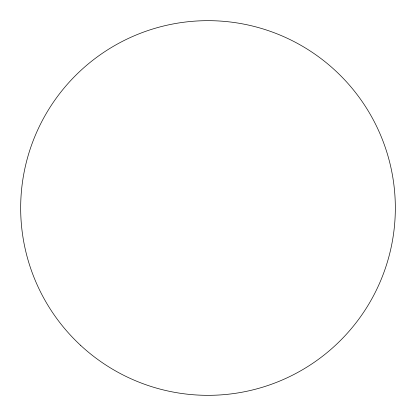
<?xml version="1.0" encoding="UTF-8"?>
<svg xmlns="http://www.w3.org/2000/svg" width="416" height="416" viewBox="0 0 416 416"><rect width="100%" height="100%" fill="white"/><g stroke="black" fill="none" stroke-linecap="round" stroke-linejoin="round"><path stroke-width="0.62" d="M80.595 345.332A187.33 187.33 0 0 0 390.64 249.673A187.33 187.33 0 0 0 152.771 28.995A187.33 187.33 0 0 0 80.595 345.332"/></g></svg>
